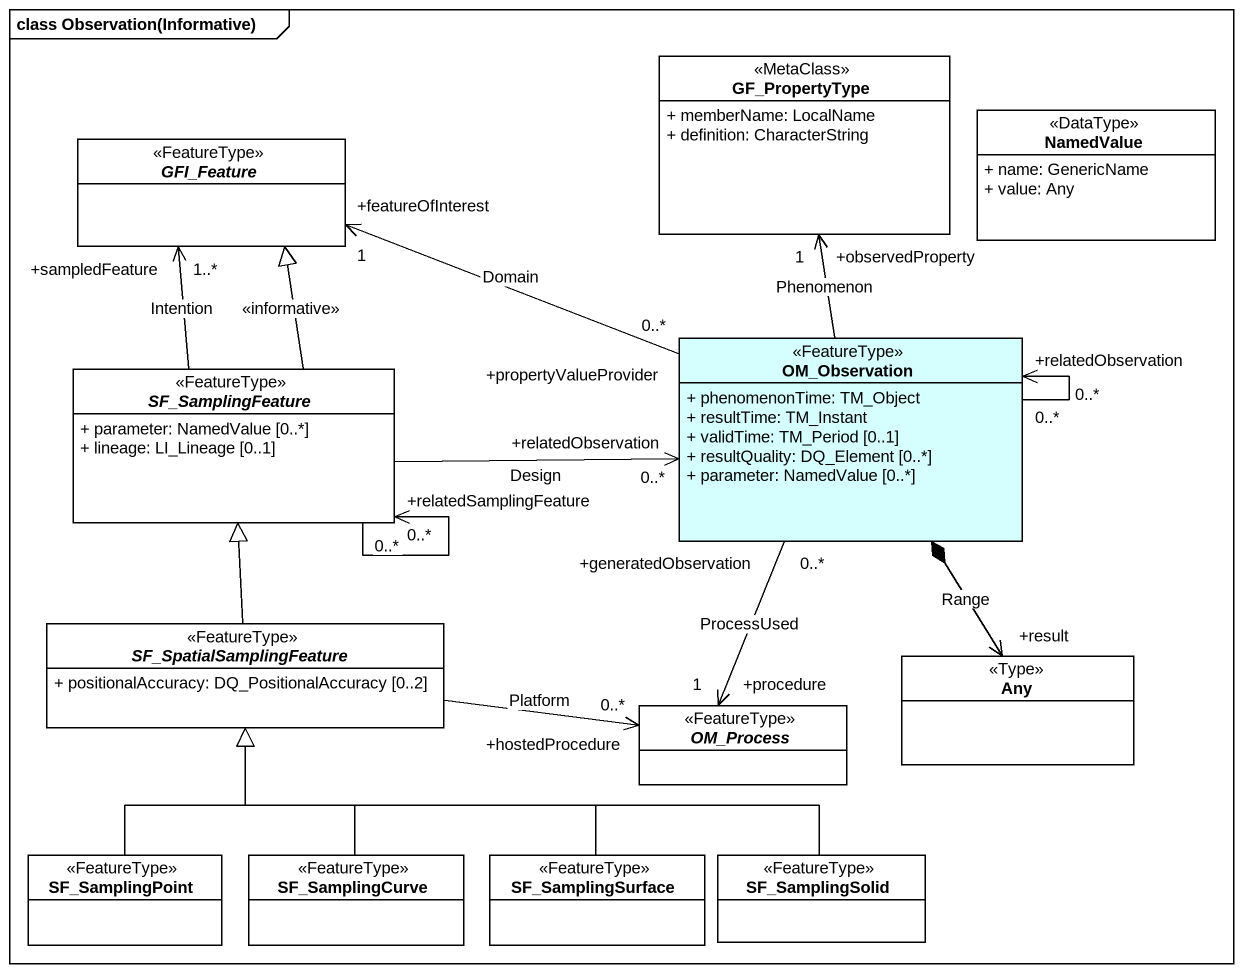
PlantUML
@startuml
mainframe class Observation(Informative)
hide circle
hide empty members
skinparam classAttributeIconSize 0
class GF_PropertyType <<MetaClass>> {
  + memberName: LocalName
  + definition: CharacterString
}
abstract class GFI_Feature <<FeatureType>>
class NamedValue <<DataType>> {
  + name: GenericName
  + value: Any
}
abstract class SF_SamplingFeature <<FeatureType>> {
  + parameter: NamedValue [0..*]
  + lineage: LI_Lineage [0..1]
}
class OM_Observation <<FeatureType>> #D5FFFF {
  + phenomenonTime: TM_Object
  + resultTime: TM_Instant
  + validTime: TM_Period [0..1]
  + resultQuality: DQ_Element [0..*]
  + parameter: NamedValue [0..*]
}
abstract class SF_SpatialSamplingFeature <<FeatureType>> {
  + positionalAccuracy: DQ_PositionalAccuracy [0..2]
}
class Any <<Type>>
abstract class OM_Process <<FeatureType>>
class SF_SamplingPoint <<FeatureType>>
class SF_SamplingCurve <<FeatureType>>
class SF_SamplingSurface <<FeatureType>>
class SF_SamplingSolid <<FeatureType>>
SF_SamplingFeature -up-> "+sampledFeature\n1..*" GFI_Feature : Intention
SF_SamplingFeature -up-|> GFI_Feature : <<informative>>
SF_SamplingFeature "0..*" --> "+relatedSamplingFeature\n0..*" SF_SamplingFeature
SF_SamplingFeature -right-> "+relatedObservation\n0..*" OM_Observation : Design
OM_Observation -up-> "+observedProperty\n1" GF_PropertyType : Phenomenon
OM_Observation "+propertyValueProvider\n0..*" -left-> "+featureOfInterest\n1" GFI_Feature : Domain
OM_Observation "0..*" --> "+relatedObservation\n0..*" OM_Observation
OM_Observation "+generatedObservation\n0..*" --> "+procedure\n1" OM_Process : ProcessUsed
SF_SpatialSamplingFeature -up-|> SF_SamplingFeature
SF_SpatialSamplingFeature -right-> "+hostedProcedure\n0..*" OM_Process : Platform
Any "+result" <-up-* OM_Observation : Range
SF_SamplingPoint -up-|> SF_SpatialSamplingFeature
SF_SamplingCurve -up-|> SF_SpatialSamplingFeature
SF_SamplingSurface -up-|> SF_SpatialSamplingFeature
SF_SamplingSolid -left-|> SF_SpatialSamplingFeature
@enduml
